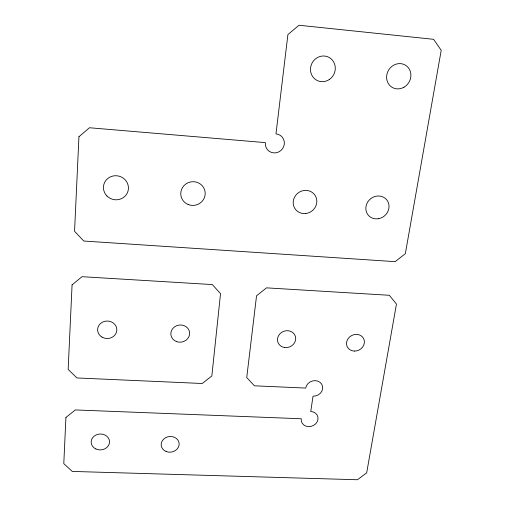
<?xml version="1.0" encoding="UTF-8"?>
<svg xmlns="http://www.w3.org/2000/svg" width="505" height="505" viewBox="0 0 505 505"><rect width="100%" height="100%" fill="white"/><g stroke="black" fill="none" stroke-linecap="round" stroke-linejoin="round"><path stroke-width="0.76" d="M65.928 417.458L63.788 463.64L72.24 471.424L357.426 479.75L366.68 472.85L396.45 304.054L389.33 295.286L266.533 287.856L256.546 295.791L246.73 377.538L254.419 385.801L305.714 388.074A8.661 7.619 -21.5 0 1 315.303 380.663A8.661 7.619 -21.5 0 1 322.626 388.781A8.661 7.619 -21.5 0 1 313.031 396.179L310.752 411.499A8.553 7.43 -20.1 0 1 317.973 419.39A8.553 7.43 -20.1 0 1 308.511 426.624A8.553 7.43 -20.1 0 1 301.264 418.759L75.327 409.934L65.928 417.458M72.076 284.889L68.156 369.414L76.93 377.955L202.24 383.497L211.841 375.954L220.527 293.664L212.334 284.574L82.006 276.69L72.076 284.889M78.944 136.741L74.557 231.303L83.792 241.03L395.144 261.653L405.338 253.699L441.212 50.311L433.593 39.314L298.998 25.25L287.907 34.561L275.982 133.876A9.709 9.361 -45.6 0 1 284.296 144.184A9.709 9.361 -45.6 0 1 273.704 152.889A9.709 9.361 -45.6 0 1 265.359 142.618L89.467 127.752L78.944 136.741M378.554 218.69A12.013 11.015 -40.7 0 0 386.874 200.005A12.013 11.015 -40.7 0 0 366.876 203.597A12.013 11.015 -40.7 0 0 378.554 218.69M188.188 204.531A12.234 11.855 -10.5 0 0 205.106 191.995A12.234 11.855 -10.5 0 0 185.632 184.155A12.234 11.855 -10.5 0 0 188.188 204.531M106.959 195.99A12.53 12.019 13.5 0 0 127.961 191.288A12.53 12.019 13.5 0 0 112.886 176.03A12.53 12.019 13.5 0 0 106.959 195.99M305.639 213.527A12.063 11.375 -35.7 0 0 314.918 195.113A12.063 11.375 -35.7 0 0 294.453 197.316A12.063 11.375 -35.7 0 0 305.639 213.527M404 87.207A12.934 11.861 -58.8 0 0 405.635 65.29A12.934 11.861 -58.8 0 0 386.634 76.23A12.934 11.861 -58.8 0 0 404 87.207M329.355 79.493A12.991 12.271 -63.7 0 0 328.837 57.286A12.991 12.271 -63.7 0 0 310.48 69.728A12.991 12.271 -63.7 0 0 329.355 79.493M95.868 448.964A9.197 7.96 -2.7 0 0 109.535 441.73A9.197 7.96 -2.7 0 0 95.628 435.177A9.197 7.96 -2.7 0 0 95.868 448.964M166.132 451.508A9.027 7.84 -8.3 0 0 179.142 443.548A9.027 7.84 -8.3 0 0 165.198 437.955A9.027 7.84 -8.3 0 0 166.132 451.508M284.561 347.497A9.235 8.339 -21 0 0 295.305 336.09A9.235 8.339 -21 0 0 279.89 333.83A9.235 8.339 -21 0 0 284.561 347.497M354.491 351.082A9.159 8.124 -27 0 0 363.651 338.64A9.159 8.124 -27 0 0 348.229 338.476A9.159 8.124 -27 0 0 354.491 351.082M101.934 337.069A9.62 8.743 0.5 0 0 116.832 330.314A9.62 8.743 0.5 0 0 102.919 321.956A9.62 8.743 0.5 0 0 101.934 337.069M176.605 341.632A9.431 8.61 -8.5 0 0 189.571 332.271A9.431 8.61 -8.5 0 0 174.534 326.868A9.431 8.61 -8.5 0 0 176.605 341.632"/></g></svg>
